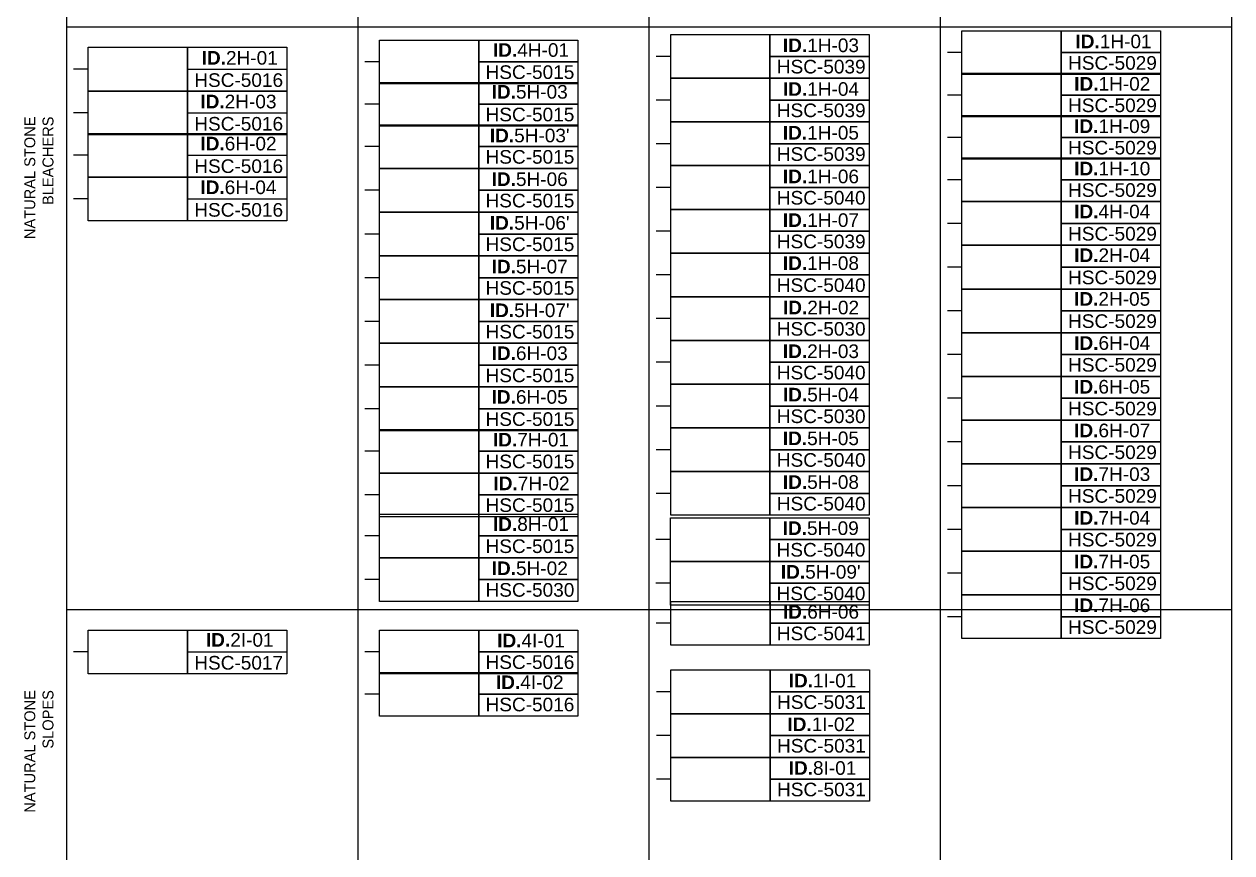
# Model space of a CAD drawing. Header units: metres. Extents: x -325 to 301, y -147 to 149.
# Drawn here: x -139.23 to -97.77, y -84.9 to -56.45 of the extents above; entities that cross this region are included whole.
import ezdxf

# ---------------------------------------------------------------- set-up
doc = ezdxf.new("R2010")
doc.units = ezdxf.units.M
doc.layers.add('-aux', color=50, linetype='Continuous', plot=False)
doc.layers.add('1-CM', color=7, linetype='Continuous', lineweight=0)
for name, color, linetype in [('A-KEYPLAN DETAILS POINT', 3, 'Continuous'), ('A-KEYPLAN_HATCH', 7, 'Continuous'), ('A_TEXT_2', 7, 'Continuous'), ('EIT_0 Llegenda', 7, 'Continuous')]:
    doc.layers.add(name, color=color, linetype=linetype)
doc.layers.add('A-KEYPLAN ID', color=7, linetype='Continuous', true_color=0x7f3f00)
doc.styles.get("Standard").update_dxf_attribs({"font": 'arial.ttf'})
doc.styles.add('x-llegenda materials$0$ENGRAVERS', font='TT0586M.TTF')

# ---------------------------------------------------------------- blocks, each defined once
blk = doc.blocks.new('1H_1_TWQ')
at = {"layer": 'A-KEYPLAN DETAILS POINT'}
blk.add_lwpolyline([(0, 0), (-0.5, 0)], dxfattribs=at)
at = {"layer": 'A-KEYPLAN ID'}
for points in [[(0, 0.75), (3.408, 0.75), (3.408, -0.75), (0, -0.75)], [(3.408, 0.75), (6.816, 0.75), (6.816, 0), (3.408, 0)], [(3.408, 0), (6.816, 0), (6.816, -0.75), (3.408, -0.75)]]:
    blk.add_lwpolyline(points, close=True, dxfattribs=at)
at = {"layer": 'A_TEXT_2', "attachment_point": 1}
for s, insert, char_height in [('\\pi0.13716;{\\fArial|b1|i0|c0|p34;ID.}1H-01', (3.759, 0.619), 0.46757), ('HSC-5029', (3.642, -0.118), 0.4676)]:
    blk.add_mtext_dynamic_manual_height_columns(s, width=2.72351, gutter_width=2.805, heights=[0], dxfattribs=dict(at, insert=insert, char_height=char_height))
blk = doc.blocks.new('2H_1_RIM')
at = {"layer": 'A-KEYPLAN DETAILS POINT'}
blk.add_lwpolyline([(0, 0), (-0.5, 0)], dxfattribs=at)
at = {"layer": 'A-KEYPLAN ID'}
for points in [[(0, 0.75), (3.408, 0.75), (3.408, -0.75), (0, -0.75)], [(3.408, 0.75), (6.816, 0.75), (6.816, -0.75), (3.408, -0.75)], [(3.408, 0), (6.816, 0), (6.816, -0.75), (3.408, -0.75)]]:
    blk.add_lwpolyline(points, close=True, dxfattribs=at)
at = {"layer": 'A_TEXT_2', "attachment_point": 1}
for s, insert, char_height in [('\\pi0.13716;{\\fArial|b1|i0|c0|p34;ID.}2H-01', (3.759, 0.623), 0.46757), ('HSC-5016', (3.642, -0.141), 0.4676)]:
    blk.add_mtext_dynamic_manual_height_columns(s, width=2.72351, gutter_width=2.805, heights=[0], dxfattribs=dict(at, insert=insert, char_height=char_height))
blk = doc.blocks.new('2H_2_QAD')
at = {"layer": 'A-KEYPLAN DETAILS POINT'}
blk.add_lwpolyline([(0, 0), (-0.5, 0)], dxfattribs=at)
at = {"layer": 'A-KEYPLAN ID'}
for points in [[(0, 0.75), (3.408, 0.75), (3.408, -0.75), (0, -0.75)], [(3.408, 0.75), (6.816, 0.75), (6.816, 0), (3.408, 0)], [(3.408, 0), (6.816, 0), (6.816, -0.75), (3.408, -0.75)]]:
    blk.add_lwpolyline(points, close=True, dxfattribs=at)
at = {"layer": 'A_TEXT_2', "attachment_point": 1}
for s, insert, char_height in [('\\pi0.09443;{\\fArial|b1|i0|c0|p34;ID.}2H-02', (3.759, 0.614), 0.46757), ('HSC-5030', (3.642, -0.118), 0.4676)]:
    blk.add_mtext_dynamic_manual_height_columns(s, width=2.72351, gutter_width=2.805, heights=[0], dxfattribs=dict(at, insert=insert, char_height=char_height))
blk = doc.blocks.new('4H_1_MON')
at = {"layer": 'A-KEYPLAN DETAILS POINT'}
blk.add_lwpolyline([(0, 0), (-0.5, 0)], dxfattribs=at)
at = {"layer": 'A-KEYPLAN ID'}
for points in [[(0, 0.75), (3.408, 0.75), (3.408, -0.75), (0, -0.75)], [(3.408, 0.75), (6.816, 0.75), (6.816, 0), (3.408, 0)], [(3.408, 0), (6.816, 0), (6.816, -0.75), (3.408, -0.75)]]:
    blk.add_lwpolyline(points, close=True, dxfattribs=at)
at = {"layer": 'A_TEXT_2', "attachment_point": 1}
for s, insert, char_height in [('\\pi0.13716;{\\fArial|b1|i0|c0|p34;ID.}4H-01', (3.759, 0.642), 0.46757), ('HSC-5015', (3.642, -0.118), 0.4676)]:
    blk.add_mtext_dynamic_manual_height_columns(s, width=2.72351, gutter_width=2.805, heights=[0], dxfattribs=dict(at, insert=insert, char_height=char_height))
blk = doc.blocks.new('4H_4_TWQ')
at = {"layer": 'A-KEYPLAN DETAILS POINT'}
blk.add_lwpolyline([(0, 0), (-0.5, 0)], dxfattribs=at)
at = {"layer": 'A-KEYPLAN ID'}
for points in [[(0, 0.75), (3.408, 0.75), (3.408, -0.75), (0, -0.75)], [(3.408, 0.75), (6.816, 0.75), (6.816, 0), (3.408, 0)], [(3.408, 0), (6.816, 0), (6.816, -0.75), (3.408, -0.75)]]:
    blk.add_lwpolyline(points, close=True, dxfattribs=at)
at = {"layer": 'A_TEXT_2', "attachment_point": 1}
for s, insert, char_height in [('\\pi0.09299;{\\fArial|b1|i0|c0|p34;ID.}4H-04', (3.759, 0.645), 0.46757), ('HSC-5029', (3.642, -0.118), 0.4676)]:
    blk.add_mtext_dynamic_manual_height_columns(s, width=2.72351, gutter_width=2.805, heights=[0], dxfattribs=dict(at, insert=insert, char_height=char_height))
blk = doc.blocks.new('5H_3_MON')
at = {"layer": 'A-KEYPLAN DETAILS POINT'}
blk.add_lwpolyline([(0, 0), (-0.5, 0)], dxfattribs=at)
at = {"layer": 'A-KEYPLAN ID'}
for points in [[(0, 0.75), (3.408, 0.75), (3.408, -0.75), (0, -0.75)], [(3.408, 0.75), (6.816, 0.75), (6.816, 0), (3.408, 0)], [(3.408, 0), (6.816, 0), (6.816, -0.75), (3.408, -0.75)]]:
    blk.add_lwpolyline(points, close=True, dxfattribs=at)
at = {"layer": 'A_TEXT_2', "attachment_point": 1}
for s, insert, char_height in [('\\pi0.09203;{\\fArial|b1|i0|c0|p34;ID.}5H-03', (3.759, 0.66), 0.46757), ('HSC-5015', (3.642, -0.118), 0.4676)]:
    blk.add_mtext_dynamic_manual_height_columns(s, width=2.72351, gutter_width=2.805, heights=[0], dxfattribs=dict(at, insert=insert, char_height=char_height))
blk = doc.blocks.new('5H_3__MON')
at = {"layer": 'A-KEYPLAN DETAILS POINT'}
blk.add_lwpolyline([(0, 0), (-0.5, 0)], dxfattribs=at)
at = {"layer": 'A-KEYPLAN ID'}
for points in [[(0, 0.75), (3.408, 0.75), (3.408, -0.75), (0, -0.75)], [(3.408, 0.75), (6.816, 0.75), (6.816, 0), (3.408, 0)], [(3.408, 0), (6.816, 0), (6.816, -0.75), (3.408, -0.75)]]:
    blk.add_lwpolyline(points, close=True, dxfattribs=at)
at = {"layer": 'A_TEXT_2', "attachment_point": 1}
for s, insert, char_height in [("\\pi0.03016;{\\fArial|b1|i0|c0|p34;ID.}5H-03'", (3.759, 0.616), 0.46757), ('HSC-5015', (3.642, -0.118), 0.4676)]:
    blk.add_mtext_dynamic_manual_height_columns(s, width=2.72351, gutter_width=2.805, heights=[0], dxfattribs=dict(at, insert=insert, char_height=char_height))
blk = doc.blocks.new('5H_4_QAD')
at = {"layer": 'A-KEYPLAN DETAILS POINT'}
blk.add_lwpolyline([(0, 0), (-0.5, 0)], dxfattribs=at)
at = {"layer": 'A-KEYPLAN ID'}
for points in [[(0, 0.75), (3.408, 0.75), (3.408, -0.75), (0, -0.75)], [(3.408, 0.75), (6.816, 0.75), (6.816, 0), (3.408, 0)], [(3.408, 0), (6.816, 0), (6.816, -0.75), (3.408, -0.75)]]:
    blk.add_lwpolyline(points, close=True, dxfattribs=at)
at = {"layer": 'A_TEXT_2', "attachment_point": 1}
for s, insert, char_height in [('\\pi0.09299;{\\fArial|b1|i0|c0|p34;ID.}5H-04', (3.759, 0.624), 0.46757), ('HSC-5030', (3.642, -0.118), 0.4676)]:
    blk.add_mtext_dynamic_manual_height_columns(s, width=2.72351, gutter_width=2.805, heights=[0], dxfattribs=dict(at, insert=insert, char_height=char_height))
blk = doc.blocks.new('6H_2_RIM')
at = {"layer": 'A-KEYPLAN DETAILS POINT'}
blk.add_lwpolyline([(0, 0), (-0.5, 0)], dxfattribs=at)
at = {"layer": 'A-KEYPLAN ID'}
for points in [[(0, 0.75), (3.408, 0.75), (3.408, -0.75), (0, -0.75)], [(3.408, 0.75), (6.816, 0.75), (6.816, -0.75), (3.408, -0.75)], [(3.408, 0), (6.816, 0), (6.816, -0.75), (3.408, -0.75)]]:
    blk.add_lwpolyline(points, close=True, dxfattribs=at)
at = {"layer": 'A_TEXT_2', "attachment_point": 1}
for s, insert, char_height in [('\\pi0.09443;{\\fArial|b1|i0|c0|p34;ID.}6H-02', (3.759, 0.634), 0.46757), ('HSC-5016', (3.642, -0.141), 0.4676)]:
    blk.add_mtext_dynamic_manual_height_columns(s, width=2.72351, gutter_width=2.805, heights=[0], dxfattribs=dict(at, insert=insert, char_height=char_height))
blk = doc.blocks.new('6H_3_MON')
at = {"layer": 'A-KEYPLAN DETAILS POINT'}
blk.add_lwpolyline([(0, 0), (-0.5, 0)], dxfattribs=at)
at = {"layer": 'A-KEYPLAN ID'}
for points in [[(0, 0.75), (3.408, 0.75), (3.408, -0.75), (0, -0.75)], [(3.408, 0.75), (6.816, 0.75), (6.816, 0), (3.408, 0)], [(3.408, 0), (6.816, 0), (6.816, -0.75), (3.408, -0.75)]]:
    blk.add_lwpolyline(points, close=True, dxfattribs=at)
at = {"layer": 'A_TEXT_2', "attachment_point": 1}
for s, insert, char_height in [('\\pi0.09203;{\\fArial|b1|i0|c0|p34;ID.}6H-03', (3.759, 0.642), 0.46757), ('HSC-5015', (3.642, -0.118), 0.4676)]:
    blk.add_mtext_dynamic_manual_height_columns(s, width=2.72351, gutter_width=2.805, heights=[0], dxfattribs=dict(at, insert=insert, char_height=char_height))
blk = doc.blocks.new('6H_4_TWQ')
at = {"layer": 'A-KEYPLAN DETAILS POINT'}
blk.add_lwpolyline([(0, 0), (-0.5, 0)], dxfattribs=at)
at = {"layer": 'A-KEYPLAN ID'}
for points in [[(0, 0.75), (3.408, 0.75), (3.408, -0.75), (0, -0.75)], [(3.408, 0.75), (6.816, 0.75), (6.816, 0), (3.408, 0)], [(3.408, 0), (6.816, 0), (6.816, -0.75), (3.408, -0.75)]]:
    blk.add_lwpolyline(points, close=True, dxfattribs=at)
at = {"layer": 'A_TEXT_2', "attachment_point": 1}
for s, insert, char_height in [('\\pi0.09299;{\\fArial|b1|i0|c0|p34;ID.}6H-04', (3.759, 0.63), 0.46757), ('HSC-5029', (3.642, -0.118), 0.4676)]:
    blk.add_mtext_dynamic_manual_height_columns(s, width=2.72351, gutter_width=2.805, heights=[0], dxfattribs=dict(at, insert=insert, char_height=char_height))
blk = doc.blocks.new('7H_1_MON')
at = {"layer": 'A-KEYPLAN DETAILS POINT'}
blk.add_lwpolyline([(0, 0), (-0.5, 0)], dxfattribs=at)
at = {"layer": 'A-KEYPLAN ID'}
for points in [[(0, 0.75), (3.408, 0.75), (3.408, -0.75), (0, -0.75)], [(3.408, 0.75), (6.816, 0.75), (6.816, 0), (3.408, 0)], [(3.408, 0), (6.816, 0), (6.816, -0.75), (3.408, -0.75)]]:
    blk.add_lwpolyline(points, close=True, dxfattribs=at)
at = {"layer": 'A_TEXT_2', "attachment_point": 1}
for s, insert, char_height in [('\\pi0.13716;{\\fArial|b1|i0|c0|p34;ID.}7H-01', (3.759, 0.629), 0.46757), ('HSC-5015', (3.642, -0.118), 0.4676)]:
    blk.add_mtext_dynamic_manual_height_columns(s, width=2.72351, gutter_width=2.805, heights=[0], dxfattribs=dict(at, insert=insert, char_height=char_height))
blk = doc.blocks.new('8H_1_MON')
at = {"layer": 'A-KEYPLAN DETAILS POINT'}
blk.add_lwpolyline([(0, 0), (-0.5, 0)], dxfattribs=at)
at = {"layer": 'A-KEYPLAN ID'}
for points in [[(0, 0.75), (3.408, 0.75), (3.408, -0.75), (0, -0.75)], [(3.408, 0.75), (6.816, 0.75), (6.816, 0), (3.408, 0)], [(3.408, 0), (6.816, 0), (6.816, -0.75), (3.408, -0.75)]]:
    blk.add_lwpolyline(points, close=True, dxfattribs=at)
at = {"layer": 'A_TEXT_2', "attachment_point": 1}
for s, insert, char_height in [('\\pi0.13716;{\\fArial|b1|i0|c0|p34;ID.}8H-01', (3.759, 0.641), 0.46757), ('HSC-5015', (3.642, -0.118), 0.4676)]:
    blk.add_mtext_dynamic_manual_height_columns(s, width=2.72351, gutter_width=2.805, heights=[0], dxfattribs=dict(at, insert=insert, char_height=char_height))
blk = doc.blocks.new('2I_1_RIM')
at = {"layer": 'A-KEYPLAN DETAILS POINT'}
blk.add_lwpolyline([(0, 0), (-0.5, 0)], dxfattribs=at)
at = {"layer": 'A-KEYPLAN ID'}
for points in [[(0, 0.75), (3.408, 0.75), (3.408, -0.75), (0, -0.75)], [(3.408, 0.75), (6.816, 0.75), (6.816, -0.75), (3.408, -0.75)], [(3.408, 0), (6.816, 0), (6.816, -0.75), (3.408, -0.75)]]:
    blk.add_lwpolyline(points, close=True, dxfattribs=at)
at = {"layer": 'A_TEXT_2', "attachment_point": 1}
for s, insert, char_height in [('\\pi0.28228;{\\fArial|b1|i0|c0|p34;ID.}2I-01', (3.759, 0.645), 0.46757), ('HSC-5017', (3.642, -0.141), 0.4676)]:
    blk.add_mtext_dynamic_manual_height_columns(s, width=2.72351, gutter_width=2.805, heights=[0], dxfattribs=dict(at, insert=insert, char_height=char_height))
blk = doc.blocks.new('4I_1_MON')
at = {"layer": 'A-KEYPLAN DETAILS POINT'}
blk.add_lwpolyline([(0, 0), (-0.5, 0)], dxfattribs=at)
at = {"layer": 'A-KEYPLAN ID'}
for points in [[(0, 0.75), (3.408, 0.75), (3.408, -0.75), (0, -0.75)], [(3.408, 0.75), (6.816, 0.75), (6.816, 0), (3.408, 0)], [(3.408, 0), (6.816, 0), (6.816, -0.75), (3.408, -0.75)]]:
    blk.add_lwpolyline(points, close=True, dxfattribs=at)
at = {"layer": 'A_TEXT_2', "attachment_point": 1}
for s, insert, char_height in [('\\pi0.28228;{\\fArial|b1|i0|c0|p34;ID.}4I-01', (3.759, 0.622), 0.46757), ('HSC-5016', (3.642, -0.118), 0.4676)]:
    blk.add_mtext_dynamic_manual_height_columns(s, width=2.72351, gutter_width=2.805, heights=[0], dxfattribs=dict(at, insert=insert, char_height=char_height))
blk = doc.blocks.new('4I_2_MON')
at = {"layer": 'A-KEYPLAN DETAILS POINT'}
blk.add_lwpolyline([(0, 0), (-0.5, 0)], dxfattribs=at)
at = {"layer": 'A-KEYPLAN ID'}
for points in [[(0, 0.75), (3.408, 0.75), (3.408, -0.75), (0, -0.75)], [(3.408, 0.75), (6.816, 0.75), (6.816, 0), (3.408, 0)], [(3.408, 0), (6.816, 0), (6.816, -0.75), (3.408, -0.75)]]:
    blk.add_lwpolyline(points, close=True, dxfattribs=at)
at = {"layer": 'A_TEXT_2', "attachment_point": 1}
for s, insert, char_height in [('\\pi0.23955;{\\fArial|b1|i0|c0|p34;ID.}4I-02', (3.759, 0.645), 0.46757), ('HSC-5016', (3.642, -0.118), 0.4676)]:
    blk.add_mtext_dynamic_manual_height_columns(s, width=2.72351, gutter_width=2.805, heights=[0], dxfattribs=dict(at, insert=insert, char_height=char_height))
blk = doc.blocks.new('1H_2_TWQ')
at = {"layer": 'A-KEYPLAN DETAILS POINT'}
blk.add_lwpolyline([(0, 0), (-0.5, 0)], dxfattribs=at)
at = {"layer": 'A-KEYPLAN ID'}
for points in [[(0, 0.75), (3.408, 0.75), (3.408, -0.75), (0, -0.75)], [(3.408, 0.75), (6.816, 0.75), (6.816, 0), (3.408, 0)], [(3.408, 0), (6.816, 0), (6.816, -0.75), (3.408, -0.75)]]:
    blk.add_lwpolyline(points, close=True, dxfattribs=at)
at = {"layer": 'A_TEXT_2', "attachment_point": 1}
for s, insert, char_height in [('\\pi0.09443;{\\fArial|b1|i0|c0|p34;ID.}1H-02', (3.759, 0.619), 0.46757), ('HSC-5029', (3.642, -0.118), 0.4676)]:
    blk.add_mtext_dynamic_manual_height_columns(s, width=2.72351, gutter_width=2.805, heights=[0], dxfattribs=dict(at, insert=insert, char_height=char_height))
blk = doc.blocks.new('1H_3_QAD')
at = {"layer": 'A-KEYPLAN DETAILS POINT'}
blk.add_lwpolyline([(0.5, 0), (0, 0)], dxfattribs=at)
at = {"layer": 'A-KEYPLAN ID'}
for points in [[(0.5, 0.75), (3.908, 0.75), (3.908, -0.75), (0.5, -0.75)], [(3.908, 0.75), (7.316, 0.75), (7.316, 0), (3.908, 0)], [(3.908, 0), (7.316, 0), (7.316, -0.75), (3.908, -0.75)]]:
    blk.add_lwpolyline(points, close=True, dxfattribs=at)
at = {"layer": 'A_TEXT_2', "attachment_point": 1}
for s, insert, char_height in [('\\pi0.09203;{\\fArial|b1|i0|c0|p34;ID.}1H-03', (4.259, 0.614), 0.46757), ('HSC-5039', (4.142, -0.118), 0.4676)]:
    blk.add_mtext_dynamic_manual_height_columns(s, width=2.72351, gutter_width=2.805, heights=[0], dxfattribs=dict(at, insert=insert, char_height=char_height))
blk = doc.blocks.new('1H_4_QAD')
at = {"layer": 'A-KEYPLAN DETAILS POINT'}
blk.add_lwpolyline([(0.5, 0), (0, 0)], dxfattribs=at)
at = {"layer": 'A-KEYPLAN ID'}
for points in [[(0.5, 0.75), (3.908, 0.75), (3.908, -0.75), (0.5, -0.75)], [(3.908, 0.75), (7.316, 0.75), (7.316, 0), (3.908, 0)], [(3.908, 0), (7.316, 0), (7.316, -0.75), (3.908, -0.75)]]:
    blk.add_lwpolyline(points, close=True, dxfattribs=at)
at = {"layer": 'A_TEXT_2', "attachment_point": 1}
for s, insert, char_height in [('\\pi0.09299;{\\fArial|b1|i0|c0|p34;ID.}1H-04', (4.259, 0.614), 0.46757), ('HSC-5039', (4.142, -0.118), 0.4676)]:
    blk.add_mtext_dynamic_manual_height_columns(s, width=2.72351, gutter_width=2.805, heights=[0], dxfattribs=dict(at, insert=insert, char_height=char_height))
blk = doc.blocks.new('1H_5_QAD')
at = {"layer": 'A-KEYPLAN DETAILS POINT'}
blk.add_lwpolyline([(0.5, 0), (0, 0)], dxfattribs=at)
at = {"layer": 'A-KEYPLAN ID'}
for points in [[(0.5, 0.75), (3.908, 0.75), (3.908, -0.75), (0.5, -0.75)], [(3.908, 0.75), (7.316, 0.75), (7.316, 0), (3.908, 0)], [(3.908, 0), (7.316, 0), (7.316, -0.75), (3.908, -0.75)]]:
    blk.add_lwpolyline(points, close=True, dxfattribs=at)
at = {"layer": 'A_TEXT_2', "attachment_point": 1}
for s, insert, char_height in [('\\pi0.09028;{\\fArial|b1|i0|c0|p34;ID.}1H-05', (4.259, 0.614), 0.46757), ('HSC-5039', (4.142, -0.118), 0.4676)]:
    blk.add_mtext_dynamic_manual_height_columns(s, width=2.72351, gutter_width=2.805, heights=[0], dxfattribs=dict(at, insert=insert, char_height=char_height))
blk = doc.blocks.new('1H_7_QAD')
at = {"layer": 'A-KEYPLAN DETAILS POINT'}
blk.add_lwpolyline([(0.5, 0), (0, 0)], dxfattribs=at)
at = {"layer": 'A-KEYPLAN ID'}
for points in [[(0.5, 0.75), (3.908, 0.75), (3.908, -0.75), (0.5, -0.75)], [(3.908, 0.75), (7.316, 0.75), (7.316, 0), (3.908, 0)], [(3.908, 0), (7.316, 0), (7.316, -0.75), (3.908, -0.75)]]:
    blk.add_lwpolyline(points, close=True, dxfattribs=at)
at = {"layer": 'A_TEXT_2', "attachment_point": 1}
for s, insert, char_height in [('\\pi0.09203;{\\fArial|b1|i0|c0|p34;ID.}1H-07', (4.259, 0.614), 0.46757), ('HSC-5039', (4.142, -0.118), 0.4676)]:
    blk.add_mtext_dynamic_manual_height_columns(s, width=2.72351, gutter_width=2.805, heights=[0], dxfattribs=dict(at, insert=insert, char_height=char_height))
blk = doc.blocks.new('1H_6_QAD')
at = {"layer": 'A-KEYPLAN DETAILS POINT'}
blk.add_lwpolyline([(0.5, 0), (0, 0)], dxfattribs=at)
at = {"layer": 'A-KEYPLAN ID'}
for points in [[(0.5, 0.75), (3.908, 0.75), (3.908, -0.75), (0.5, -0.75)], [(3.908, 0.75), (7.316, 0.75), (7.316, 0), (3.908, 0)], [(3.908, 0), (7.316, 0), (7.316, -0.75), (3.908, -0.75)]]:
    blk.add_lwpolyline(points, close=True, dxfattribs=at)
at = {"layer": 'A_TEXT_2', "attachment_point": 1}
for s, insert, char_height in [('\\pi0.09219;{\\fArial|b1|i0|c0|p34;ID.}1H-06', (4.259, 0.614), 0.46757), ('HSC-5040', (4.142, -0.118), 0.4676)]:
    blk.add_mtext_dynamic_manual_height_columns(s, width=2.72351, gutter_width=2.805, heights=[0], dxfattribs=dict(at, insert=insert, char_height=char_height))
blk = doc.blocks.new('2H_3_QAD')
at = {"layer": 'A-KEYPLAN DETAILS POINT'}
blk.add_lwpolyline([(0.5, 0), (0, 0)], dxfattribs=at)
at = {"layer": 'A-KEYPLAN ID'}
for points in [[(0.5, 0.75), (3.908, 0.75), (3.908, -0.75), (0.5, -0.75)], [(3.908, 0.75), (7.316, 0.75), (7.316, 0), (3.908, 0)], [(3.908, 0), (7.316, 0), (7.316, -0.75), (3.908, -0.75)]]:
    blk.add_lwpolyline(points, close=True, dxfattribs=at)
at = {"layer": 'A_TEXT_2', "attachment_point": 1}
for s, insert, char_height in [('\\pi0.09203;{\\fArial|b1|i0|c0|p34;ID.}2H-03', (4.259, 0.614), 0.46757), ('HSC-5040', (4.142, -0.118), 0.4676)]:
    blk.add_mtext_dynamic_manual_height_columns(s, width=2.72351, gutter_width=2.805, heights=[0], dxfattribs=dict(at, insert=insert, char_height=char_height))
blk = doc.blocks.new('5H_5_QAD')
at = {"layer": 'A-KEYPLAN DETAILS POINT'}
blk.add_lwpolyline([(0.5, 0), (0, 0)], dxfattribs=at)
at = {"layer": 'A-KEYPLAN ID'}
for points in [[(0.5, 0.75), (3.908, 0.75), (3.908, -0.75), (0.5, -0.75)], [(3.908, 0.75), (7.316, 0.75), (7.316, 0), (3.908, 0)], [(3.908, 0), (7.316, 0), (7.316, -0.75), (3.908, -0.75)]]:
    blk.add_lwpolyline(points, close=True, dxfattribs=at)
at = {"layer": 'A_TEXT_2', "attachment_point": 1}
for s, insert, char_height in [('\\pi0.09028;{\\fArial|b1|i0|c0|p34;ID.}5H-05', (4.259, 0.624), 0.46757), ('HSC-5040', (4.142, -0.118), 0.4676)]:
    blk.add_mtext_dynamic_manual_height_columns(s, width=2.72351, gutter_width=2.805, heights=[0], dxfattribs=dict(at, insert=insert, char_height=char_height))
blk = doc.blocks.new('8I_1_QAD')
at = {"layer": 'A-KEYPLAN DETAILS POINT'}
blk.add_lwpolyline([(0, 0), (-0.5, 0)], dxfattribs=at)
at = {"layer": 'A-KEYPLAN ID'}
for points in [[(0, 0.75), (3.408, 0.75), (3.408, -0.75), (0, -0.75)], [(3.408, 0.75), (6.816, 0.75), (6.816, 0), (3.408, 0)], [(3.408, 0), (6.816, 0), (6.816, -0.75), (3.408, -0.75)]]:
    blk.add_lwpolyline(points, close=True, dxfattribs=at)
at = {"layer": 'A_TEXT_2', "attachment_point": 1}
for s, insert, char_height in [('\\pi0.28228;{\\fArial|b1|i0|c0|p34;ID.}8I-01', (3.759, 0.619), 0.46757), ('HSC-5031', (3.642, -0.118), 0.4676)]:
    blk.add_mtext_dynamic_manual_height_columns(s, width=2.72351, gutter_width=2.805, heights=[0], dxfattribs=dict(at, insert=insert, char_height=char_height))
blk = doc.blocks.new('1I_1_QAD')
at = {"layer": 'A-KEYPLAN DETAILS POINT'}
blk.add_lwpolyline([(0.5, 0), (0, 0)], dxfattribs=at)
at = {"layer": 'A-KEYPLAN ID'}
for points in [[(0.5, 0.75), (3.908, 0.75), (3.908, -0.75), (0.5, -0.75)], [(3.908, 0.75), (7.316, 0.75), (7.316, 0), (3.908, 0)], [(3.908, 0), (7.316, 0), (7.316, -0.75), (3.908, -0.75)]]:
    blk.add_lwpolyline(points, close=True, dxfattribs=at)
at = {"layer": 'A_TEXT_2', "attachment_point": 1}
for s, insert, char_height in [('\\pi0.28228;{\\fArial|b1|i0|c0|p34;ID.}1I-01', (4.259, 0.619), 0.46757), ('HSC-5031', (4.142, -0.118), 0.4676)]:
    blk.add_mtext_dynamic_manual_height_columns(s, width=2.72351, gutter_width=2.805, heights=[0], dxfattribs=dict(at, insert=insert, char_height=char_height))
blk = doc.blocks.new('1I_2_QAD')
at = {"layer": 'A-KEYPLAN DETAILS POINT'}
blk.add_lwpolyline([(0.5, 0), (0, 0)], dxfattribs=at)
at = {"layer": 'A-KEYPLAN ID'}
for points in [[(0.5, 0.75), (3.908, 0.75), (3.908, -0.75), (0.5, -0.75)], [(3.908, 0.75), (7.316, 0.75), (7.316, 0), (3.908, 0)], [(3.908, 0), (7.316, 0), (7.316, -0.75), (3.908, -0.75)]]:
    blk.add_lwpolyline(points, close=True, dxfattribs=at)
at = {"layer": 'A_TEXT_2', "attachment_point": 1}
for s, width, insert, char_height in [('\\pi0.23955;{\\fArial|b1|i0|c0|p34;ID.}1I-02', 2.72351, (4.259, 0.619), 0.46757), ('HSC-5031', 3.00169, (4.142, -0.118), 0.4676)]:
    blk.add_mtext_dynamic_manual_height_columns(s, width=width, gutter_width=2.805, heights=[0], dxfattribs=dict(at, insert=insert, char_height=char_height))
blk = doc.blocks.new('1H_8_QAD')
at = {"layer": 'A-KEYPLAN DETAILS POINT'}
blk.add_lwpolyline([(0.5, 0), (0, 0)], dxfattribs=at)
at = {"layer": 'A-KEYPLAN ID'}
for points in [[(0.5, 0.75), (3.908, 0.75), (3.908, -0.75), (0.5, -0.75)], [(3.908, 0.75), (7.316, 0.75), (7.316, 0), (3.908, 0)], [(3.908, 0), (7.316, 0), (7.316, -0.75), (3.908, -0.75)]]:
    blk.add_lwpolyline(points, close=True, dxfattribs=at)
at = {"layer": 'A_TEXT_2', "attachment_point": 1}
for s, insert, char_height in [('\\pi0.09156;{\\fArial|b1|i0|c0|p34;ID.}1H-08', (4.259, 0.638), 0.46757), ('HSC-5040', (4.142, -0.118), 0.4676)]:
    blk.add_mtext_dynamic_manual_height_columns(s, width=2.72351, gutter_width=2.805, heights=[0], dxfattribs=dict(at, insert=insert, char_height=char_height))
blk = doc.blocks.new('6H_4_RIM')
at = {"layer": 'A-KEYPLAN DETAILS POINT'}
blk.add_lwpolyline([(0.5, 0), (0, 0)], dxfattribs=at)
at = {"layer": 'A-KEYPLAN ID'}
for points in [[(0.5, 0.75), (3.908, 0.75), (3.908, -0.75), (0.5, -0.75)], [(3.908, 0.75), (7.316, 0.75), (7.316, -0.75), (3.908, -0.75)], [(3.908, 0), (7.316, 0), (7.316, -0.75), (3.908, -0.75)]]:
    blk.add_lwpolyline(points, close=True, dxfattribs=at)
at = {"layer": 'A_TEXT_2', "attachment_point": 1}
for s, insert, char_height in [('\\pi0.09299;{\\fArial|b1|i0|c0|p34;ID.}6H-04', (4.259, 0.634), 0.46757), ('HSC-5016', (4.142, -0.141), 0.4676)]:
    blk.add_mtext_dynamic_manual_height_columns(s, width=2.72351, gutter_width=2.805, heights=[0], dxfattribs=dict(at, insert=insert, char_height=char_height))
blk = doc.blocks.new('2H_3_RIM')
at = {"layer": 'A-KEYPLAN DETAILS POINT'}
blk.add_lwpolyline([(0.5, 0), (0, 0)], dxfattribs=at)
at = {"layer": 'A-KEYPLAN ID'}
for points in [[(0.5, 0.75), (3.908, 0.75), (3.908, -0.75), (0.5, -0.75)], [(3.908, 0.75), (7.316, 0.75), (7.316, -0.75), (3.908, -0.75)], [(3.908, 0), (7.316, 0), (7.316, -0.75), (3.908, -0.75)]]:
    blk.add_lwpolyline(points, close=True, dxfattribs=at)
at = {"layer": 'A_TEXT_2', "attachment_point": 1}
for s, insert, char_height in [('\\pi0.09203;{\\fArial|b1|i0|c0|p34;ID.}2H-03', (4.259, 0.623), 0.46757), ('HSC-5016', (4.142, -0.141), 0.4676)]:
    blk.add_mtext_dynamic_manual_height_columns(s, width=2.72351, gutter_width=2.805, heights=[0], dxfattribs=dict(at, insert=insert, char_height=char_height))
blk = doc.blocks.new('6H_5_MON')
at = {"layer": 'A-KEYPLAN DETAILS POINT'}
blk.add_lwpolyline([(0.5, 0), (0, 0)], dxfattribs=at)
at = {"layer": 'A-KEYPLAN ID'}
for points in [[(0.5, 0.75), (3.908, 0.75), (3.908, -0.75), (0.5, -0.75)], [(3.908, 0.75), (7.316, 0.75), (7.316, 0), (3.908, 0)], [(3.908, 0), (7.316, 0), (7.316, -0.75), (3.908, -0.75)]]:
    blk.add_lwpolyline(points, close=True, dxfattribs=at)
at = {"layer": 'A_TEXT_2', "attachment_point": 1}
for s, insert, char_height in [('\\pi0.09028;{\\fArial|b1|i0|c0|p34;ID.}6H-05', (4.259, 0.642), 0.46757), ('HSC-5015', (4.142, -0.118), 0.4676)]:
    blk.add_mtext_dynamic_manual_height_columns(s, width=2.72351, gutter_width=2.805, heights=[0], dxfattribs=dict(at, insert=insert, char_height=char_height))
blk = doc.blocks.new('5H_2_MON')
at = {"layer": 'A-KEYPLAN DETAILS POINT'}
blk.add_lwpolyline([(0.5, 0), (0, 0)], dxfattribs=at)
at = {"layer": 'A-KEYPLAN ID'}
for points in [[(0.5, 0.75), (3.908, 0.75), (3.908, -0.75), (0.5, -0.75)], [(3.908, 0.75), (7.316, 0.75), (7.316, 0), (3.908, 0)], [(3.908, 0), (7.316, 0), (7.316, -0.75), (3.908, -0.75)]]:
    blk.add_lwpolyline(points, close=True, dxfattribs=at)
at = {"layer": 'A_TEXT_2', "attachment_point": 1}
for s, insert, char_height in [('\\pi0.09443;{\\fArial|b1|i0|c0|p34;ID.}5H-02', (4.259, 0.624), 0.46757), ('HSC-5030', (4.142, -0.118), 0.4676)]:
    blk.add_mtext_dynamic_manual_height_columns(s, width=2.72351, gutter_width=2.805, heights=[0], dxfattribs=dict(at, insert=insert, char_height=char_height))
blk = doc.blocks.new('5H_6_MON')
at = {"layer": 'A-KEYPLAN DETAILS POINT'}
blk.add_lwpolyline([(0.5, 0), (0, 0)], dxfattribs=at)
at = {"layer": 'A-KEYPLAN ID'}
for points in [[(0.5, 0.75), (3.908, 0.75), (3.908, -0.75), (0.5, -0.75)], [(3.908, 0.75), (7.316, 0.75), (7.316, 0), (3.908, 0)], [(3.908, 0), (7.316, 0), (7.316, -0.75), (3.908, -0.75)]]:
    blk.add_lwpolyline(points, close=True, dxfattribs=at)
at = {"layer": 'A_TEXT_2', "attachment_point": 1}
for s, insert, char_height in [('\\pi0.09219;{\\fArial|b1|i0|c0|p34;ID.}5H-06', (4.259, 0.616), 0.46757), ('HSC-5015', (4.142, -0.118), 0.4676)]:
    blk.add_mtext_dynamic_manual_height_columns(s, width=2.72351, gutter_width=2.805, heights=[0], dxfattribs=dict(at, insert=insert, char_height=char_height))
blk = doc.blocks.new('5H_6_MON_')
at = {"layer": 'A-KEYPLAN DETAILS POINT'}
blk.add_lwpolyline([(0.5, 0), (0, 0)], dxfattribs=at)
at = {"layer": 'A-KEYPLAN ID'}
for points in [[(0.5, 0.75), (3.908, 0.75), (3.908, -0.75), (0.5, -0.75)], [(3.908, 0.75), (7.316, 0.75), (7.316, 0), (3.908, 0)], [(3.908, 0), (7.316, 0), (7.316, -0.75), (3.908, -0.75)]]:
    blk.add_lwpolyline(points, close=True, dxfattribs=at)
at = {"layer": 'A_TEXT_2', "attachment_point": 1}
for s, insert, char_height in [("\\pi0.03016;{\\fArial|b1|i0|c0|p34;ID.}5H-06'", (4.259, 0.616), 0.46757), ('HSC-5015', (4.142, -0.118), 0.4676)]:
    blk.add_mtext_dynamic_manual_height_columns(s, width=2.72351, gutter_width=2.805, heights=[0], dxfattribs=dict(at, insert=insert, char_height=char_height))
blk = doc.blocks.new('5H_7_MON')
at = {"layer": 'A-KEYPLAN DETAILS POINT'}
blk.add_lwpolyline([(0.5, 0), (0, 0)], dxfattribs=at)
at = {"layer": 'A-KEYPLAN ID'}
for points in [[(0.5, 0.75), (3.908, 0.75), (3.908, -0.75), (0.5, -0.75)], [(3.908, 0.75), (7.316, 0.75), (7.316, 0), (3.908, 0)], [(3.908, 0), (7.316, 0), (7.316, -0.75), (3.908, -0.75)]]:
    blk.add_lwpolyline(points, close=True, dxfattribs=at)
at = {"layer": 'A_TEXT_2', "attachment_point": 1}
for s, insert, char_height in [('\\pi0.09203;{\\fArial|b1|i0|c0|p34;ID.}5H-07', (4.259, 0.616), 0.46757), ('HSC-5015', (4.142, -0.118), 0.4676)]:
    blk.add_mtext_dynamic_manual_height_columns(s, width=2.72351, gutter_width=2.805, heights=[0], dxfattribs=dict(at, insert=insert, char_height=char_height))
blk = doc.blocks.new('5H_7_MON_')
at = {"layer": 'A-KEYPLAN DETAILS POINT'}
blk.add_lwpolyline([(0.5, 0), (0, 0)], dxfattribs=at)
at = {"layer": 'A-KEYPLAN ID'}
for points in [[(0.5, 0.75), (3.908, 0.75), (3.908, -0.75), (0.5, -0.75)], [(3.908, 0.75), (7.316, 0.75), (7.316, 0), (3.908, 0)], [(3.908, 0), (7.316, 0), (7.316, -0.75), (3.908, -0.75)]]:
    blk.add_lwpolyline(points, close=True, dxfattribs=at)
at = {"layer": 'A_TEXT_2', "attachment_point": 1}
for s, insert, char_height in [("\\pi0.03016;{\\fArial|b1|i0|c0|p34;ID.}5H-07'", (4.259, 0.616), 0.46757), ('HSC-5015', (4.142, -0.118), 0.4676)]:
    blk.add_mtext_dynamic_manual_height_columns(s, width=2.72351, gutter_width=2.805, heights=[0], dxfattribs=dict(at, insert=insert, char_height=char_height))
blk = doc.blocks.new('7H_2_MON')
at = {"layer": 'A-KEYPLAN DETAILS POINT'}
blk.add_lwpolyline([(0.5, 0), (0, 0)], dxfattribs=at)
at = {"layer": 'A-KEYPLAN ID'}
for points in [[(0.5, 0.75), (3.908, 0.75), (3.908, -0.75), (0.5, -0.75)], [(3.908, 0.75), (7.316, 0.75), (7.316, 0), (3.908, 0)], [(3.908, 0), (7.316, 0), (7.316, -0.75), (3.908, -0.75)]]:
    blk.add_lwpolyline(points, close=True, dxfattribs=at)
at = {"layer": 'A_TEXT_2', "attachment_point": 1}
for s, width, insert, char_height in [('\\pi0.15493;{\\fArial|b1|i0|c0|p34;ID.}7H-02', 2.84453, (4.259, 0.629), 0.46757), ('HSC-5015', 2.72351, (4.142, -0.118), 0.4676)]:
    blk.add_mtext_dynamic_manual_height_columns(s, width=width, gutter_width=2.805, heights=[0], dxfattribs=dict(at, insert=insert, char_height=char_height))
blk = doc.blocks.new('5H_8_QAD')
at = {"layer": 'A-KEYPLAN DETAILS POINT'}
blk.add_lwpolyline([(0.5, 0), (0, 0)], dxfattribs=at)
at = {"layer": 'A-KEYPLAN ID'}
for points in [[(0.5, 0.75), (3.908, 0.75), (3.908, -0.75), (0.5, -0.75)], [(3.908, 0.75), (7.316, 0.75), (7.316, 0), (3.908, 0)], [(3.908, 0), (7.316, 0), (7.316, -0.75), (3.908, -0.75)]]:
    blk.add_lwpolyline(points, close=True, dxfattribs=at)
at = {"layer": 'A_TEXT_2', "attachment_point": 1}
for s, insert, char_height in [('\\pi0.09156;{\\fArial|b1|i0|c0|p34;ID.}5H-08', (4.259, 0.624), 0.46757), ('HSC-5040', (4.142, -0.118), 0.4676)]:
    blk.add_mtext_dynamic_manual_height_columns(s, width=2.72351, gutter_width=2.805, heights=[0], dxfattribs=dict(at, insert=insert, char_height=char_height))
blk = doc.blocks.new('5H_9_QAD')
at = {"layer": 'A-KEYPLAN DETAILS POINT'}
blk.add_lwpolyline([(0.5, 0), (0, 0)], dxfattribs=at)
at = {"layer": 'A-KEYPLAN ID'}
for points in [[(0.5, 0.75), (3.908, 0.75), (3.908, -0.75), (0.5, -0.75)], [(3.908, 0.75), (7.316, 0.75), (7.316, 0), (3.908, 0)], [(3.908, 0), (7.316, 0), (7.316, -0.75), (3.908, -0.75)]]:
    blk.add_lwpolyline(points, close=True, dxfattribs=at)
at = {"layer": 'A_TEXT_2', "attachment_point": 1}
for s, insert, char_height in [('\\pi0.09156;{\\fArial|b1|i0|c0|p34;ID.}5H-09', (4.259, 0.624), 0.46757), ('HSC-5040', (4.142, -0.118), 0.4676)]:
    blk.add_mtext_dynamic_manual_height_columns(s, width=2.72351, gutter_width=2.805, heights=[0], dxfattribs=dict(at, insert=insert, char_height=char_height))
blk = doc.blocks.new('6H_6_QAD')
at = {"layer": 'A-KEYPLAN DETAILS POINT'}
blk.add_lwpolyline([(0.5, 0), (0, 0)], dxfattribs=at)
at = {"layer": 'A-KEYPLAN ID'}
for points in [[(0.5, 0.75), (3.908, 0.75), (3.908, -0.75), (0.5, -0.75)], [(3.908, 0.75), (7.316, 0.75), (7.316, 0), (3.908, 0)], [(3.908, 0), (7.316, 0), (7.316, -0.75), (3.908, -0.75)]]:
    blk.add_lwpolyline(points, close=True, dxfattribs=at)
at = {"layer": 'A_TEXT_2', "attachment_point": 1}
for s, insert, char_height in [('\\pi0.09219;{\\fArial|b1|i0|c0|p34;ID.}6H-06', (4.259, 0.624), 0.46757), ('HSC-5041', (4.142, -0.118), 0.4676)]:
    blk.add_mtext_dynamic_manual_height_columns(s, width=2.72351, gutter_width=2.805, heights=[0], dxfattribs=dict(at, insert=insert, char_height=char_height))
blk = doc.blocks.new('5H_9_QAD_')
at = {"layer": 'A-KEYPLAN DETAILS POINT'}
blk.add_lwpolyline([(0.813, 0), (0.313, 0)], dxfattribs=at)
at = {"layer": 'A-KEYPLAN ID'}
for points in [[(0.813, 0.75), (4.221, 0.75), (4.221, -0.75), (0.813, -0.75)], [(4.221, 0.75), (7.629, 0.75), (7.629, 0), (4.221, 0)], [(4.221, 0), (7.629, 0), (7.629, -0.75), (4.221, -0.75)]]:
    blk.add_lwpolyline(points, close=True, dxfattribs=at)
at = {"layer": 'A_TEXT_2', "attachment_point": 1}
for s, insert, char_height in [("\\pi0.03016;{\\fArial|b1|i0|c0|p34;ID.}5H-09'", (4.572, 0.624), 0.46757), ('HSC-5040', (4.455, -0.118), 0.4676)]:
    blk.add_mtext_dynamic_manual_height_columns(s, width=2.72351, gutter_width=2.805, heights=[0], dxfattribs=dict(at, insert=insert, char_height=char_height))
blk = doc.blocks.new('7H_4_TWQ')
at = {"layer": 'A-KEYPLAN DETAILS POINT'}
blk.add_lwpolyline([(0.5, 0), (0, 0)], dxfattribs=at)
at = {"layer": 'A-KEYPLAN ID'}
for points in [[(0.5, 0.75), (3.908, 0.75), (3.908, -0.75), (0.5, -0.75)], [(3.908, 0.75), (7.316, 0.75), (7.316, 0), (3.908, 0)], [(3.908, 0), (7.316, 0), (7.316, -0.75), (3.908, -0.75)]]:
    blk.add_lwpolyline(points, close=True, dxfattribs=at)
at = {"layer": 'A_TEXT_2', "attachment_point": 1}
for s, insert, char_height in [('\\pi0.09299;{\\fArial|b1|i0|c0|p34;ID.}7H-04', (4.259, 0.63), 0.46757), ('HSC-5029', (4.142, -0.118), 0.4676)]:
    blk.add_mtext_dynamic_manual_height_columns(s, width=2.72351, gutter_width=2.805, heights=[0], dxfattribs=dict(at, insert=insert, char_height=char_height))
blk = doc.blocks.new('7H_3_TWQ')
at = {"layer": 'A-KEYPLAN DETAILS POINT'}
blk.add_lwpolyline([(0.5, 0), (0, 0)], dxfattribs=at)
at = {"layer": 'A-KEYPLAN ID'}
for points in [[(0.5, 0.75), (3.908, 0.75), (3.908, -0.75), (0.5, -0.75)], [(3.908, 0.75), (7.316, 0.75), (7.316, 0), (3.908, 0)], [(3.908, 0), (7.316, 0), (7.316, -0.75), (3.908, -0.75)]]:
    blk.add_lwpolyline(points, close=True, dxfattribs=at)
at = {"layer": 'A_TEXT_2', "attachment_point": 1}
for s, insert, char_height in [('\\pi0.09203;{\\fArial|b1|i0|c0|p34;ID.}7H-03', (4.259, 0.63), 0.46757), ('HSC-5029', (4.142, -0.118), 0.4676)]:
    blk.add_mtext_dynamic_manual_height_columns(s, width=2.72351, gutter_width=2.805, heights=[0], dxfattribs=dict(at, insert=insert, char_height=char_height))
blk = doc.blocks.new('7H_5_TWQ')
at = {"layer": 'A-KEYPLAN DETAILS POINT'}
blk.add_lwpolyline([(0.5, 0), (0, 0)], dxfattribs=at)
at = {"layer": 'A-KEYPLAN ID'}
for points in [[(0.5, 0.75), (3.908, 0.75), (3.908, -0.75), (0.5, -0.75)], [(3.908, 0.75), (7.316, 0.75), (7.316, 0), (3.908, 0)], [(3.908, 0), (7.316, 0), (7.316, -0.75), (3.908, -0.75)]]:
    blk.add_lwpolyline(points, close=True, dxfattribs=at)
at = {"layer": 'A_TEXT_2', "attachment_point": 1}
for s, insert, char_height in [('\\pi0.09028;{\\fArial|b1|i0|c0|p34;ID.}7H-05', (4.259, 0.63), 0.46757), ('HSC-5029', (4.142, -0.118), 0.4676)]:
    blk.add_mtext_dynamic_manual_height_columns(s, width=2.72351, gutter_width=2.805, heights=[0], dxfattribs=dict(at, insert=insert, char_height=char_height))
blk = doc.blocks.new('1H_9_TWQ')
at = {"layer": 'A-KEYPLAN DETAILS POINT'}
blk.add_lwpolyline([(0.5, 0), (0, 0)], dxfattribs=at)
at = {"layer": 'A-KEYPLAN ID'}
for points in [[(0.5, 0.75), (3.908, 0.75), (3.908, -0.75), (0.5, -0.75)], [(3.908, 0.75), (7.316, 0.75), (7.316, 0), (3.908, 0)], [(3.908, 0), (7.316, 0), (7.316, -0.75), (3.908, -0.75)]]:
    blk.add_lwpolyline(points, close=True, dxfattribs=at)
at = {"layer": 'A_TEXT_2', "attachment_point": 1}
for s, insert, char_height in [('\\pi0.09156;{\\fArial|b1|i0|c0|p34;ID.}1H-09', (4.259, 0.619), 0.46757), ('HSC-5029', (4.142, -0.118), 0.4676)]:
    blk.add_mtext_dynamic_manual_height_columns(s, width=2.72351, gutter_width=2.805, heights=[0], dxfattribs=dict(at, insert=insert, char_height=char_height))
blk = doc.blocks.new('1H_10_TWQ')
at = {"layer": 'A-KEYPLAN DETAILS POINT'}
blk.add_lwpolyline([(0.5, 0), (0, 0)], dxfattribs=at)
at = {"layer": 'A-KEYPLAN ID'}
for points in [[(0.5, 0.75), (3.908, 0.75), (3.908, -0.75), (0.5, -0.75)], [(3.908, 0.75), (7.316, 0.75), (7.316, 0), (3.908, 0)], [(3.908, 0), (7.316, 0), (7.316, -0.75), (3.908, -0.75)]]:
    blk.add_lwpolyline(points, close=True, dxfattribs=at)
at = {"layer": 'A_TEXT_2', "attachment_point": 1}
for s, insert, char_height in [('\\pi0.09283;{\\fArial|b1|i0|c0|p34;ID.}1H-10', (4.259, 0.619), 0.46757), ('HSC-5029', (4.142, -0.118), 0.4676)]:
    blk.add_mtext_dynamic_manual_height_columns(s, width=2.72351, gutter_width=2.805, heights=[0], dxfattribs=dict(at, insert=insert, char_height=char_height))
blk = doc.blocks.new('2H_4_TWQ')
at = {"layer": 'A-KEYPLAN DETAILS POINT'}
blk.add_lwpolyline([(0.5, 0), (0, 0)], dxfattribs=at)
at = {"layer": 'A-KEYPLAN ID'}
for points in [[(0.5, 0.75), (3.908, 0.75), (3.908, -0.75), (0.5, -0.75)], [(3.908, 0.75), (7.316, 0.75), (7.316, 0), (3.908, 0)], [(3.908, 0), (7.316, 0), (7.316, -0.75), (3.908, -0.75)]]:
    blk.add_lwpolyline(points, close=True, dxfattribs=at)
at = {"layer": 'A_TEXT_2', "attachment_point": 1}
for s, insert, char_height in [('\\pi0.09299;{\\fArial|b1|i0|c0|p34;ID.}2H-04', (4.259, 0.645), 0.46757), ('HSC-5029', (4.142, -0.118), 0.4676)]:
    blk.add_mtext_dynamic_manual_height_columns(s, width=2.72351, gutter_width=2.805, heights=[0], dxfattribs=dict(at, insert=insert, char_height=char_height))
blk = doc.blocks.new('2H_5_TWQ')
at = {"layer": 'A-KEYPLAN DETAILS POINT'}
blk.add_lwpolyline([(0.5, 0), (0, 0)], dxfattribs=at)
at = {"layer": 'A-KEYPLAN ID'}
for points in [[(0.5, 0.75), (3.908, 0.75), (3.908, -0.75), (0.5, -0.75)], [(3.908, 0.75), (7.316, 0.75), (7.316, 0), (3.908, 0)], [(3.908, 0), (7.316, 0), (7.316, -0.75), (3.908, -0.75)]]:
    blk.add_lwpolyline(points, close=True, dxfattribs=at)
at = {"layer": 'A_TEXT_2', "attachment_point": 1}
for s, insert, char_height in [('\\pi0.09028;{\\fArial|b1|i0|c0|p34;ID.}2H-05', (4.259, 0.645), 0.46757), ('HSC-5029', (4.142, -0.118), 0.4676)]:
    blk.add_mtext_dynamic_manual_height_columns(s, width=2.72351, gutter_width=2.805, heights=[0], dxfattribs=dict(at, insert=insert, char_height=char_height))
blk = doc.blocks.new('7H_05_TWQ')
at = {"layer": 'A-KEYPLAN DETAILS POINT'}
blk.add_lwpolyline([(0.5, 0), (0, 0)], dxfattribs=at)
at = {"layer": 'A-KEYPLAN ID'}
for points in [[(0.5, 0.75), (3.908, 0.75), (3.908, -0.75), (0.5, -0.75)], [(3.908, 0.75), (7.316, 0.75), (7.316, 0), (3.908, 0)], [(3.908, 0), (7.316, 0), (7.316, -0.75), (3.908, -0.75)]]:
    blk.add_lwpolyline(points, close=True, dxfattribs=at)
at = {"layer": 'A_TEXT_2', "attachment_point": 1}
for s, insert, char_height in [('\\pi0.09219;{\\fArial|b1|i0|c0|p34;ID.}7H-06', (4.259, 0.63), 0.46757), ('HSC-5029', (4.142, -0.118), 0.4676)]:
    blk.add_mtext_dynamic_manual_height_columns(s, width=2.72351, gutter_width=2.805, heights=[0], dxfattribs=dict(at, insert=insert, char_height=char_height))
blk = doc.blocks.new('6H_7_TWQ')
at = {"layer": 'A-KEYPLAN DETAILS POINT'}
blk.add_lwpolyline([(0.5, 0), (0, 0)], dxfattribs=at)
at = {"layer": 'A-KEYPLAN ID'}
for points in [[(0.5, 0.75), (3.908, 0.75), (3.908, -0.75), (0.5, -0.75)], [(3.908, 0.75), (7.316, 0.75), (7.316, 0), (3.908, 0)], [(3.908, 0), (7.316, 0), (7.316, -0.75), (3.908, -0.75)]]:
    blk.add_lwpolyline(points, close=True, dxfattribs=at)
at = {"layer": 'A_TEXT_2', "attachment_point": 1}
for s, insert, char_height in [('\\pi0.09203;{\\fArial|b1|i0|c0|p34;ID.}6H-07', (4.259, 0.63), 0.46757), ('HSC-5029', (4.142, -0.118), 0.4676)]:
    blk.add_mtext_dynamic_manual_height_columns(s, width=2.72351, gutter_width=2.805, heights=[0], dxfattribs=dict(at, insert=insert, char_height=char_height))
blk = doc.blocks.new('6H_5_TWQ')
at = {"layer": 'A-KEYPLAN DETAILS POINT'}
blk.add_lwpolyline([(0.5, 0), (0, 0)], dxfattribs=at)
at = {"layer": 'A-KEYPLAN ID'}
for points in [[(0.5, 0.75), (3.908, 0.75), (3.908, -0.75), (0.5, -0.75)], [(3.908, 0.75), (7.316, 0.75), (7.316, 0), (3.908, 0)], [(3.908, 0), (7.316, 0), (7.316, -0.75), (3.908, -0.75)]]:
    blk.add_lwpolyline(points, close=True, dxfattribs=at)
at = {"layer": 'A_TEXT_2', "attachment_point": 1}
for s, insert, char_height in [('\\pi0.09028;{\\fArial|b1|i0|c0|p34;ID.}6H-05', (4.259, 0.63), 0.46757), ('HSC-5029', (4.142, -0.118), 0.4676)]:
    blk.add_mtext_dynamic_manual_height_columns(s, width=2.72351, gutter_width=2.805, heights=[0], dxfattribs=dict(at, insert=insert, char_height=char_height))

msp = doc.modelspace()

# ---------------------------------------------------------------- linework, layer by layer
at = {"layer": '-aux'}
for p, q in [((-137.766, -56.543), (-137.766, -6.543)), ((-137.766, -146.543), (-137.766, -56.543))]:
    msp.add_line(p, q, dxfattribs=at)
at = {"layer": 'A-KEYPLAN_HATCH'}
for points in [[(-127.766, -56.543), (-127.766, -6.543)], [(-117.766, -56.543), (-117.766, -6.543)], [(-107.766, -56.543), (-107.766, -6.543)], [(-97.766, -56.543), (-97.766, -6.543)], [(-137.766, -56.543), (-97.766, -56.543)], [(-127.766, -146.543), (-127.766, -56.543)], [(-117.766, -146.543), (-117.766, -56.543)], [(-107.766, -146.543), (-107.766, -56.543)], [(-97.766, -146.543), (-97.766, -56.543)], [(-137.766, -76.543), (-97.766, -76.543)]]:
    msp.add_lwpolyline(points, dxfattribs=at)

# ---------------------------------------------------------------- block references
at = {"layer": '1-CM'}
for name, p in [('2H_3_RIM', (-137.531, -59.497)), ('1H_8_QAD', (-117.531, -65.058)), ('2I_1_RIM', (-137.031, -77.997)), ('8I_1_QAD', (-117.023, -82.369))]:
    msp.add_blockref(name, p, dxfattribs=at)
at = {"layer": 'A-KEYPLAN DETAILS POINT'}
for name, p in [('1H_3_QAD', (-117.531, -57.558)), ('1H_4_QAD', (-117.531, -59.058)), ('1H_5_QAD', (-117.531, -60.558)), ('1H_6_QAD', (-117.531, -62.058)), ('1H_7_QAD', (-117.531, -63.558)), ('2H_2_QAD', (-117.031, -66.558)), ('2H_3_QAD', (-117.531, -68.058)), ('5H_4_QAD', (-117.031, -69.558)), ('5H_5_QAD', (-117.531, -71.058)), ('5H_8_QAD', (-117.531, -72.558)), ('5H_9_QAD', (-117.538, -74.141)), ('5H_2_MON', (-127.531, -75.518)), ('5H_9_QAD_', (-117.852, -75.641)), ('6H_6_QAD', (-117.53, -77.013)), ('1I_1_QAD', (-117.523, -79.369)), ('1I_2_QAD', (-117.523, -80.869))]:
    msp.add_blockref(name, p, dxfattribs=at)
at = {"layer": 'A-KEYPLAN_HATCH'}
for name, p in [('1H_1_TWQ', (-107.031, -57.43)), ('4H_1_MON', (-127.031, -57.747)), ('2H_1_RIM', (-137.031, -57.997)), ('5H_3_MON', (-127.031, -59.201)), ('1H_2_TWQ', (-107.031, -58.885)), ('1H_9_TWQ', (-107.531, -60.339)), ('5H_3__MON', (-127.031, -60.655)), ('6H_2_RIM', (-137.031, -60.951)), ('1H_10_TWQ', (-107.531, -61.793)), ('6H_4_RIM', (-137.531, -62.451)), ('5H_6_MON', (-127.531, -62.155)), ('4H_4_TWQ', (-107.031, -63.293)), ('5H_6_MON_', (-127.531, -63.655)), ('2H_4_TWQ', (-107.531, -64.793)), ('5H_7_MON', (-127.531, -65.155)), ('5H_7_MON_', (-127.531, -66.655)), ('2H_5_TWQ', (-107.531, -66.293)), ('6H_4_TWQ', (-107.031, -67.793)), ('6H_3_MON', (-127.031, -68.155)), ('6H_5_TWQ', (-107.531, -69.293)), ('6H_5_MON', (-127.531, -69.655)), ('6H_7_TWQ', (-107.531, -70.793)), ('7H_1_MON', (-127.031, -71.109)), ('7H_3_TWQ', (-107.531, -72.293)), ('7H_2_MON', (-127.531, -72.609)), ('8H_1_MON', (-127.031, -74.018)), ('7H_4_TWQ', (-107.531, -73.793)), ('7H_5_TWQ', (-107.531, -75.293)), ('7H_05_TWQ', (-107.531, -76.793)), ('4I_1_MON', (-127.031, -77.997)), ('4I_2_MON', (-127.031, -79.452))]:
    msp.add_blockref(name, p, dxfattribs=at)

# ---------------------------------------------------------------- texts
at = {"layer": 'EIT_0 Llegenda', "char_height": 0.375, "width": 19.2101, "attachment_point": 3, "rotation": 90, "style": 'x-llegenda materials$0$ENGRAVERS'}
for s, insert in [('NATURAL STONE\\PBLEACHERS', (-139.224, -59.622)), ('NATURAL STONE\\PSLOPES', (-139.224, -79.31))]:
    msp.add_mtext(s, dxfattribs=dict(at, insert=insert))

doc.saveas('drawing.dxf')
